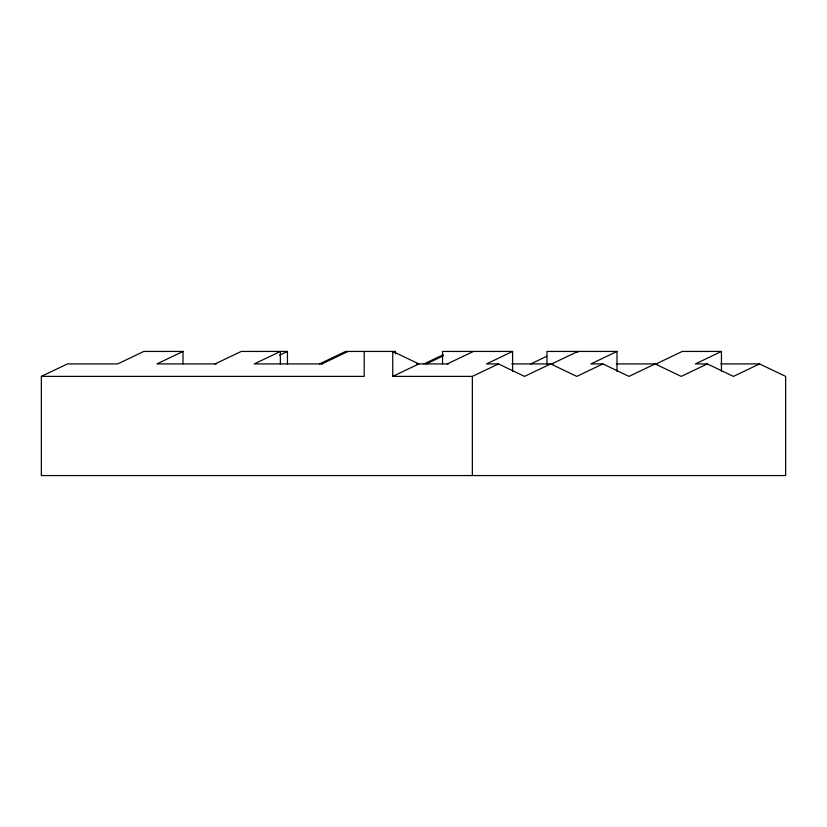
<?xml version="1.0" encoding="UTF-8"?>
<svg xmlns="http://www.w3.org/2000/svg" width="827" height="827" viewBox="0 0 827 827"><rect width="100%" height="100%" fill="white"/><g stroke="black" fill="none" stroke-linecap="round" stroke-linejoin="round"><path stroke-width="1.24" d="M720.834 363.921L759.537 363.921L785.65 376.388L785.65 475.556L41.35 475.556L41.35 376.388L67.463 363.921L117.723 363.921L143.826 351.444L183.015 351.444L183.015 363.921M183.015 351.444L156.913 363.921L216.529 363.921M215.082 363.921L241.195 351.444L287.455 351.444L287.455 363.921M279.505 355.238L287.455 351.444M319.522 363.921L345.624 351.444L395.502 351.444L395.502 353.935M321.951 363.921L348.053 351.444M393.228 352.529L395.502 351.444M392.742 376.388L418.855 363.921L392.742 351.444L392.742 376.388L472.351 376.388L498.464 363.921L524.566 376.388L550.679 363.921L576.781 376.388L602.893 363.921L628.996 376.388L655.108 363.921L681.221 376.388L707.323 363.921L733.435 376.388L759.537 363.921M423.951 363.921L443.251 354.7M426.381 363.921L443.406 355.786M447.283 363.921L473.395 351.444M512.585 371.395L512.585 351.444L486.472 363.921L498.464 363.921M530.81 363.921L546.709 356.323M551.723 363.921L577.825 351.444M617.014 371.395L617.014 351.444L590.912 363.921L602.893 363.921M656.152 363.921L682.265 351.444L721.454 351.444L721.454 371.395M721.454 351.444L695.342 363.921L707.323 363.921M512.585 351.444L442.528 351.444L442.528 363.921M617.014 351.444L546.957 351.444L546.957 363.921M322.427 363.921L254.271 363.921L280.384 351.444L280.384 363.921M416.694 363.921L448.73 363.921M511.779 363.921L553.17 363.921M616.301 363.921L657.599 363.921M41.35 376.388L364.2 376.388L364.2 351.444M575.499 351.444L577.773 352.529M472.351 376.388L472.351 475.556"/></g></svg>
